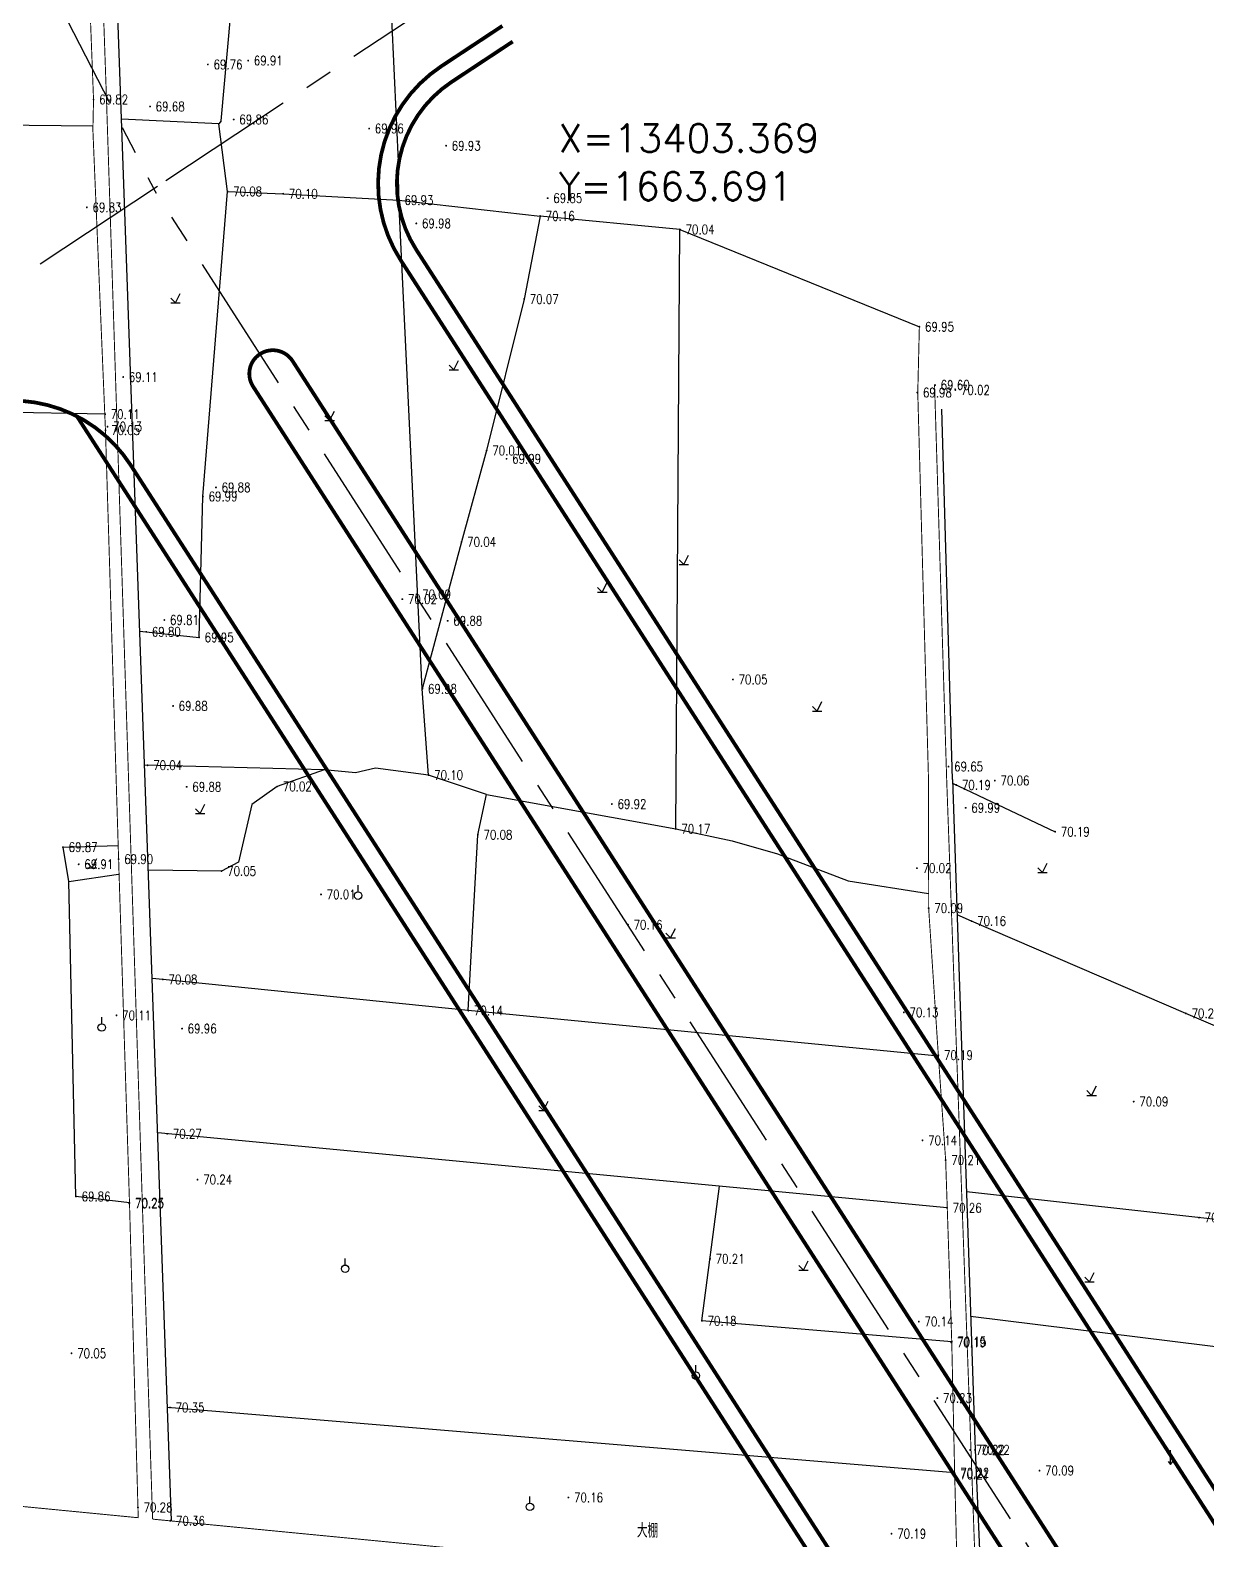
# Model space of a CAD drawing. Extents: x 10519 to 17598, y -625 to 2857.
# Drawn here: x 13390.2 to 13515.5, y 1519.7 to 1680.6 of the extents above; entities that cross this region are included whole.
import ezdxf
from ezdxf.enums import TextEntityAlignment as Align

# ---------------------------------------------------------------- set-up
doc = ezdxf.new("R2010")
doc.units = 0
doc.header["$MEASUREMENT"] = 0
doc.linetypes.add('CENTER', pattern=[2, 1.25, -0.25, 0.25, -0.25])
doc.linetypes.add('CENTERX2', pattern=[4, 2.5, -0.5, 0.5, -0.5])
doc.layers.get('0').update_dxf_attribs({"linetype": 'CONTINUOUS'})
for name, color, linetype in [('00000衢化东路中线', 1, 'CENTER'), ('00000道路边线', 2, 'CONTINUOUS'), ('0000原地形', 252, 'CONTINUOUS'), ('0000道路坐标', 3, 'CENTER'), ('GCD', 224, 'CONTINUOUS')]:
    doc.layers.add(name, color=color, linetype=linetype)
doc.styles.add('HZ', font='txt8.shx', dxfattribs={"width": 0.8, "bigfont": 'hz.shx'})
doc.styles.get("Standard").update_dxf_attribs({"font": 'txt8.shx', "width": 0.8, "bigfont": 'hz.shx'})

# ---------------------------------------------------------------- blocks, each defined once
blk = doc.blocks.new('GC200')
at = {"linetype": 'Continuous', "const_width": 0.2, "flags": 128}
blk.add_lwpolyline([(-0.1, 0, 1), (0.1, 0, 1)], format="xyb", close=True, dxfattribs=at)

msp = doc.modelspace()

# ---------------------------------------------------------------- linework, layer by layer
at = {"layer": '00000衢化东路中线', "color": 6, "linetype": 'CENTERX2', "ltscale": 6}
for p, q in [((13293.33, 1878.52), (13403.37, 1663.69)), ((13437.18, 1686.07), (13403.78, 1663.97)), ((13403.78, 1663.97), (12386.25, 990.55)), ((13741.47, 1138.56), (13403.37, 1663.69))]:
    msp.add_line(p, q, dxfattribs=at)
at = {"layer": '00000道路边线', "const_width": 0.4}
for points in [[(14733.95, 1502.22), (14669.36, 1525.24), (14326.64, 1630.98, 0.224647), (13637.4, 1531.98), (13568.88, 1486.63, -0.417908), (13534.07, 1493.95), (13429.65, 1656.13, -0.410529), (13433.98, 1676.76), (13440.5, 1681.07)], [(14734.63, 1504.1), (14669.99, 1527.14), (14327.23, 1632.9, 0.224647), (13636.3, 1533.64), (13567.78, 1488.3, -0.417908), (13535.75, 1495.03), (13431.33, 1657.21, -0.410529), (13435.08, 1675.09), (13441.6, 1679.4)], [(13519.43, 1478.81), (13413.94, 1642.65, -1), (13418.15, 1645.36), (13523.59, 1481.59)], [(13353.48, 1339.28, -0.414214), (13318.84, 1346.33, 0.414214), (13353.48, 1339.28), (13499.33, 1435.8, 0.410529), (13506.55, 1470.18), (13400.91, 1634.26, 0.417908), (13380.02, 1638.65), (13215.45, 1529.73, 0.414214), (13211.22, 1508.94), (13318.84, 1346.33)], [(13208.92, 1519.65), (13322.17, 1348.54, 0.414214), (13349.89, 1342.9), (13499.07, 1441.63, 0.410529), (13504.85, 1469.13), (13395.18, 1639.47)]]:
    msp.add_lwpolyline(points, format="xyb", dxfattribs=at)
at = {"layer": '0000原地形', "linetype": 'Continuous'}
for p, q in [((13399.86, 1673.18), (13397.64, 1734.83)), ((13410.55, 1670.94, 70), (13411.58, 1682.38, 70)), ((13428.68, 1681.85, 70), (13429.42, 1665.87, 70)), ((13405.27, 1521.76), (13399.86, 1673.18)), ((13378.81, 1670.59, 69.87), (13396.89, 1670.41, 69.87)), ((13410.3, 1670.64, 69.8), (13399.94, 1671.13, 69.8)), ((13410.55, 1670.94, 70), (13410.3, 1670.64, 70)), ((13411.22, 1663.43, 69.8), (13410.3, 1670.64, 69.8)), ((13429.47, 1662.49), (13429.42, 1665.87)), ((13408.6, 1630.92, 69.8), (13411.22, 1663.43, 69.8)), ((13411.22, 1663.43, 69.8), (13417.15, 1663.18, 69.8)), ((13417.15, 1663.18, 69.8), (13429.47, 1662.49, 69.8)), ((13429.47, 1662.49), (13444.51, 1660.81)), ((13431.97, 1610.43), (13429.47, 1662.49)), ((13444.51, 1660.81), (13442.81, 1651.96)), ((13459.41, 1659.38), (13444.51, 1660.81)), ((13458.96, 1595.5), (13459.41, 1659.38)), ((13459.41, 1659.38), (13484.91, 1649.01)), ((13442.81, 1651.96), (13438.82, 1635.83)), ((13398.18, 1639.68, 70.11), (13351.32, 1640.55, 70.11)), ((13488.43, 1600.78), (13487.29, 1640.21)), ((13438.82, 1635.83), (13436.14, 1626.08)), ((13408.19, 1615.91, 69.8), (13408.6, 1630.92, 69.8)), ((13436.14, 1626.08), (13431.97, 1610.43)), ((13401.88, 1616.58, 69.8), (13408.19, 1615.91, 69.8)), ((13432.63, 1601.24), (13431.97, 1610.43)), ((13421.53, 1601.8), (13402.39, 1602.29)), ((13421.53, 1601.8), (13416.51, 1600.02)), ((13424.86, 1601.49), (13421.53, 1601.8)), ((13426.97, 1601.97), (13424.86, 1601.49)), ((13432.63, 1601.24), (13426.97, 1601.97)), ((13438.79, 1599.17), (13432.63, 1601.24)), ((13488.43, 1600.78), (13490.84, 1529.33)), ((13416.51, 1600.02), (13413.81, 1598.11)), ((13437.88, 1594.88), (13438.79, 1599.17)), ((13438.79, 1599.17), (13458.96, 1595.5)), ((13488.45, 1600.36, 70.19), (13499.37, 1595.2, 70.19)), ((13413.81, 1598.11), (13412.4, 1591.96)), ((13436.87, 1576.14), (13437.88, 1594.88)), ((13458.96, 1595.5), (13464.96, 1594.24)), ((13464.96, 1594.24), (13469.8, 1592.83)), ((13393.7, 1593.55), (13399.57, 1593.73)), ((13394.33, 1589.88), (13393.7, 1593.55)), ((13469.8, 1592.83), (13477.33, 1589.98)), ((13410.58, 1591.01), (13402.79, 1591.09)), ((13412.4, 1591.96), (13410.58, 1591.01)), ((13394.33, 1589.88), (13399.61, 1590.66)), ((13395.08, 1556.33), (13394.33, 1589.88)), ((13477.33, 1589.98), (13485.89, 1588.61)), ((13490.46, 1585.68), (13488.92, 1586.33)), ((13513.3, 1575.84), (13490.46, 1585.68)), ((13404.33, 1579.46), (13403.21, 1579.55)), ((13436.87, 1576.14), (13404.33, 1579.46)), ((13486.96, 1571.28), (13436.87, 1576.14)), ((13527.56, 1569.68), (13513.3, 1575.84)), ((13487.86, 1555.12), (13403.79, 1563.11)), ((13461.75, 1543.08), (13463.61, 1557.43)), ((13400.78, 1555.64), (13395.08, 1556.33)), ((13522.68, 1553.19, 70.27), (13489.92, 1556.82, 70.27)), ((13488.36, 1540.86), (13461.75, 1543.08)), ((13539.63, 1537.42, 70.3), (13490.36, 1543.53, 70.3)), ((13488.67, 1526.87), (13404.84, 1533.86)), ((13490.84, 1529.33), (13491.56, 1513.44))]:
    msp.add_line(p, q, dxfattribs=at)
at = {"layer": '0000原地形'}
for p, q in [((13405.19, 1652.06), (13405.69, 1651.56)), ((13405.69, 1651.56), (13406.19, 1652.56)), ((13405.19, 1651.56), (13406.19, 1651.56)), ((13434.83, 1644.91), (13435.33, 1644.41)), ((13434.83, 1644.41), (13435.83, 1644.41)), ((13435.33, 1644.41), (13435.83, 1645.41)), ((13421.6, 1639.51), (13422.1, 1639.01)), ((13422.1, 1639.01), (13422.6, 1640.01)), ((13421.6, 1639.01), (13422.6, 1639.01)), ((13459.31, 1624.17), (13459.81, 1623.67)), ((13459.31, 1623.67), (13460.31, 1623.67)), ((13459.81, 1623.67), (13460.31, 1624.67)), ((13451.14, 1620.74), (13451.64, 1621.74)), ((13450.64, 1621.24), (13451.14, 1620.74)), ((13450.64, 1620.74), (13451.64, 1620.74)), ((13474.02, 1608.06), (13474.52, 1609.06)), ((13473.52, 1608.56), (13474.02, 1608.06)), ((13473.52, 1608.06), (13474.52, 1608.06)), ((13407.81, 1597.64), (13408.31, 1597.14)), ((13408.31, 1597.14), (13408.81, 1598.14)), ((13407.81, 1597.14), (13408.81, 1597.14)), ((13396.3, 1591.85), (13396.8, 1591.35)), ((13396.3, 1591.35), (13397.3, 1591.35)), ((13396.8, 1591.35), (13397.3, 1592.35)), ((13497.54, 1591.34), (13498.04, 1590.84)), ((13498.04, 1590.84), (13498.54, 1591.84)), ((13425.13, 1588.79), (13425.13, 1589.49)), ((13497.54, 1590.84), (13498.54, 1590.84)), ((13458.42, 1583.9), (13458.92, 1584.9)), ((13457.92, 1584.4), (13458.42, 1583.9)), ((13457.92, 1583.9), (13458.92, 1583.9)), ((13397.82, 1574.74), (13397.82, 1575.44)), ((13502.76, 1567.61), (13503.26, 1567.11)), ((13502.76, 1567.11), (13503.76, 1567.11)), ((13503.26, 1567.11), (13503.76, 1568.11)), ((13444.39, 1566), (13444.89, 1565.5)), ((13444.39, 1565.5), (13445.39, 1565.5)), ((13444.89, 1565.5), (13445.39, 1566.5)), ((13423.75, 1549.03), (13423.75, 1549.73)), ((13472.58, 1548.47), (13473.08, 1549.47)), ((13472.08, 1548.97), (13472.58, 1548.47)), ((13472.08, 1548.47), (13473.08, 1548.47)), ((13502.54, 1547.74), (13503.04, 1547.24)), ((13503.04, 1547.24), (13503.54, 1548.24)), ((13502.54, 1547.24), (13503.54, 1547.24)), ((13461.1, 1537.64), (13461.1, 1538.34)), ((13511.66, 1527.79), (13511.66, 1529.29)), ((13511.41, 1528.09), (13511.66, 1527.79)), ((13511.66, 1527.79), (13511.91, 1528.09)), ((13443.43, 1523.66), (13443.43, 1524.36))]:
    msp.add_line(p, q, dxfattribs=at)
at = {"layer": '0000原地形', "linetype": 'Continuous', "const_width": 0.1, "flags": 128}
for points in [[(13396.95, 1673.22), (13394.58, 1734.82), (13392.2, 1800.77)], [(13393.7, 1801.06), (13396.19, 1735.01), (13398.33, 1673.22)], [(13401.71, 1522.1), (13400.78, 1555.64), (13399.62, 1592.28), (13398.22, 1637.98), (13396.88, 1669.99), (13396.95, 1673.22)], [(13403.24, 1521.95), (13398.33, 1673.22)], [(13485.89, 1600.56), (13484.74, 1641.99), (13484.91, 1649.01)], [(13487.82, 1600.74), (13486.53, 1642.8)], [(13485.9, 1587.06), (13485.89, 1600.56)], [(13550.93, 1507.58), (13520.13, 1510.58), (13494.55, 1513.08), (13490.96, 1513.47), (13490.96, 1514.14), (13487.82, 1600.74)], [(13485.9, 1587.06), (13486.93, 1571.39), (13487.71, 1560.21), (13488.36, 1540.86), (13488.67, 1526.87), (13489, 1513.66)], [(13384.33, 1523.79), (13401.71, 1522.1)], [(13489, 1513.69), (13446.67, 1517.74), (13403.24, 1521.95)]]:
    msp.add_lwpolyline(points, dxfattribs=at)
at = {"layer": '0000原地形'}
for centre in [(13425.13, 1588.39), (13397.82, 1574.34), (13423.75, 1548.63), (13461.1, 1537.24), (13443.43, 1523.26)]:
    msp.add_ellipse(centre, major_axis=(-0.283, 0.283), ratio=1, start_param=3.926991, end_param=10.210176, dxfattribs=at)

# ---------------------------------------------------------------- block references
at = {"layer": 'GCD', "linetype": 'Continuous'}
ref = msp.add_blockref('GC200', (13413.42, 1677.37, 69.91), dxfattribs=dict(at, xscale=0.5, yscale=0.5, zscale=0.5))
ref.add_attrib('height', '69.91', dxfattribs={"linetype": 'Continuous', "height": 1, "style": 'HZ', "width": 0.8}).set_placement((13414.02, 1677.37, 69.91), align=Align.MIDDLE_LEFT)
ref = msp.add_blockref('GC200', (13409.13, 1676.96, 69.76), dxfattribs=dict(at, xscale=0.5, yscale=0.5, zscale=0.5))
ref.add_attrib('height', '69.76', dxfattribs={"linetype": 'Continuous', "height": 1, "style": 'HZ', "width": 0.8}).set_placement((13409.73, 1676.96, 69.76), align=Align.MIDDLE_LEFT)
ref = msp.add_blockref('GC200', (13396.95, 1673.22, 69.82), dxfattribs=dict(at, xscale=0.5, yscale=0.5, zscale=0.5))
ref.add_attrib('height', '69.82', dxfattribs={"linetype": 'Continuous', "height": 1, "style": 'HZ', "width": 0.8}).set_placement((13397.55, 1673.22, 69.82), align=Align.MIDDLE_LEFT)
ref = msp.add_blockref('GC200', (13402.97, 1672.48, 69.68), dxfattribs=dict(at, xscale=0.5, yscale=0.5, zscale=0.5))
ref.add_attrib('height', '69.68', dxfattribs={"linetype": 'Continuous', "height": 1, "style": 'HZ', "width": 0.8}).set_placement((13403.57, 1672.48, 69.68), align=Align.MIDDLE_LEFT)
ref = msp.add_blockref('GC200', (13411.88, 1671.1, 69.86), dxfattribs=dict(at, xscale=0.5, yscale=0.5, zscale=0.5))
ref.add_attrib('height', '69.86', dxfattribs={"linetype": 'Continuous', "height": 1, "style": 'HZ', "width": 0.8}).set_placement((13412.48, 1671.1, 69.86), align=Align.MIDDLE_LEFT)
ref = msp.add_blockref('GC200', (13426.31, 1670.13, 69.95), dxfattribs=dict(at, xscale=0.5, yscale=0.5, zscale=0.5))
ref.add_attrib('height', '69.96', dxfattribs={"linetype": 'Continuous', "height": 1, "style": 'HZ', "width": 0.8}).set_placement((13426.91, 1670.13, 69.95), align=Align.MIDDLE_LEFT)
ref = msp.add_blockref('GC200', (13434.5, 1668.3, 69.93), dxfattribs=dict(at, xscale=0.5, yscale=0.5, zscale=0.5))
ref.add_attrib('height', '69.93', dxfattribs={"linetype": 'Continuous', "height": 1, "style": 'HZ', "width": 0.8}).set_placement((13435.1, 1668.3, 69.93), align=Align.MIDDLE_LEFT)
ref = msp.add_blockref('GC200', (13411.22, 1663.43, 70.08), dxfattribs=dict(at, xscale=0.5, yscale=0.5, zscale=0.5))
ref.add_attrib('height', '70.08', dxfattribs={"linetype": 'Continuous', "height": 1, "style": 'HZ', "width": 0.8}).set_placement((13411.82, 1663.43, 70.08), align=Align.MIDDLE_LEFT)
ref = msp.add_blockref('GC200', (13417.15, 1663.18, 70.1), dxfattribs=dict(at, xscale=0.5, yscale=0.5, zscale=0.5))
ref.add_attrib('height', '70.10', dxfattribs={"linetype": 'Continuous', "height": 1, "style": 'HZ', "width": 0.8}).set_placement((13417.75, 1663.18, 70.1), align=Align.MIDDLE_LEFT)
ref = msp.add_blockref('GC200', (13396.24, 1661.73, 69.83), dxfattribs=dict(at, xscale=0.5, yscale=0.5, zscale=0.5))
ref.add_attrib('height', '69.83', dxfattribs={"linetype": 'Continuous', "height": 1, "style": 'HZ', "width": 0.8}).set_placement((13396.84, 1661.73, 69.83), align=Align.MIDDLE_LEFT)
ref = msp.add_blockref('GC200', (13429.47, 1662.49, 69.93), dxfattribs=dict(at, xscale=0.5, yscale=0.5, zscale=0.5))
ref.add_attrib('height', '69.93', dxfattribs={"linetype": 'Continuous', "height": 1, "style": 'HZ', "width": 0.8}).set_placement((13430.07, 1662.49, 69.93), align=Align.MIDDLE_LEFT)
ref = msp.add_blockref('GC200', (13445.32, 1662.71, 69.85), dxfattribs=dict(at, xscale=0.5, yscale=0.5, zscale=0.5))
ref.add_attrib('height', '69.85', dxfattribs={"linetype": 'Continuous', "height": 1, "style": 'HZ', "width": 0.8}).set_placement((13445.92, 1662.71, 69.85), align=Align.MIDDLE_LEFT)
ref = msp.add_blockref('GC200', (13431.33, 1660.02, 69.98), dxfattribs=dict(at, xscale=0.5, yscale=0.5, zscale=0.5))
ref.add_attrib('height', '69.98', dxfattribs={"linetype": 'Continuous', "height": 1, "style": 'HZ', "width": 0.8}).set_placement((13431.93, 1660.02, 69.98), align=Align.MIDDLE_LEFT)
ref = msp.add_blockref('GC200', (13444.51, 1660.81, 70.16), dxfattribs=dict(at, xscale=0.5, yscale=0.5, zscale=0.5))
ref.add_attrib('height', '70.16', dxfattribs={"linetype": 'Continuous', "height": 1, "style": 'HZ', "width": 0.8}).set_placement((13445.11, 1660.81, 70.16), align=Align.MIDDLE_LEFT)
ref = msp.add_blockref('GC200', (13459.41, 1659.38, 70.03), dxfattribs=dict(at, xscale=0.5, yscale=0.5, zscale=0.5))
ref.add_attrib('height', '70.04', dxfattribs={"linetype": 'Continuous', "height": 1, "style": 'HZ', "width": 0.8}).set_placement((13460.01, 1659.38, 70.03), align=Align.MIDDLE_LEFT)
ref = msp.add_blockref('GC200', (13442.81, 1651.96, 70.07), dxfattribs=dict(at, xscale=0.5, yscale=0.5, zscale=0.5))
ref.add_attrib('height', '70.07', dxfattribs={"linetype": 'Continuous', "height": 1, "style": 'HZ', "width": 0.8}).set_placement((13443.41, 1651.96, 70.07), align=Align.MIDDLE_LEFT)
ref = msp.add_blockref('GC200', (13484.91, 1649.01, 69.95), dxfattribs=dict(at, xscale=0.5, yscale=0.5, zscale=0.5))
ref.add_attrib('height', '69.95', dxfattribs={"linetype": 'Continuous', "height": 1, "style": 'HZ', "width": 0.8}).set_placement((13485.51, 1649.01, 69.95), align=Align.MIDDLE_LEFT)
ref = msp.add_blockref('GC200', (13400.11, 1643.65, 69.11), dxfattribs=dict(at, xscale=0.5, yscale=0.5, zscale=0.5))
ref.add_attrib('height', '69.11', dxfattribs={"linetype": 'Continuous', "height": 1, "style": 'HZ', "width": 0.8}).set_placement((13400.71, 1643.65, 69.11), align=Align.MIDDLE_LEFT)
ref = msp.add_blockref('GC200', (13484.69, 1641.99, 69.98), dxfattribs=dict(at, xscale=0.5, yscale=0.5, zscale=0.5))
ref.add_attrib('height', '69.98', dxfattribs={"linetype": 'Continuous', "height": 1, "style": 'HZ', "width": 0.8}).set_placement((13485.29, 1641.99, 69.98), align=Align.MIDDLE_LEFT)
ref = msp.add_blockref('GC200', (13486.58, 1642.8, 69.6), dxfattribs=dict(at, xscale=0.5, yscale=0.5, zscale=0.5))
ref.add_attrib('height', '69.60', dxfattribs={"linetype": 'Continuous', "height": 1, "style": 'HZ', "width": 0.8}).set_placement((13487.18, 1642.8, 69.6), align=Align.MIDDLE_LEFT)
ref = msp.add_blockref('GC200', (13488.74, 1642.27, 70.02), dxfattribs=dict(at, xscale=0.5, yscale=0.5, zscale=0.5))
ref.add_attrib('height', '70.02', dxfattribs={"linetype": 'Continuous', "height": 1, "style": 'HZ', "width": 0.8}).set_placement((13489.34, 1642.27, 70.02), align=Align.MIDDLE_LEFT)
ref = msp.add_blockref('GC200', (13398.18, 1639.68, 70.11), dxfattribs=dict(at, xscale=0.5, yscale=0.5, zscale=0.5))
ref.add_attrib('height', '70.11', dxfattribs={"linetype": 'Continuous', "height": 1, "style": 'HZ', "width": 0.8}).set_placement((13398.78, 1639.68, 70.11), align=Align.MIDDLE_LEFT)
ref = msp.add_blockref('GC200', (13398.22, 1637.98, 70.05), dxfattribs=dict(at, xscale=0.5, yscale=0.5, zscale=0.5))
ref.add_attrib('height', '70.05', dxfattribs={"linetype": 'Continuous', "height": 1, "style": 'HZ', "width": 0.8}).set_placement((13398.82, 1637.98, 70.05), align=Align.MIDDLE_LEFT)
ref = msp.add_blockref('GC200', (13398.44, 1638.36, 70.13), dxfattribs=dict(at, xscale=0.5, yscale=0.5, zscale=0.5))
ref.add_attrib('height', '70.13', dxfattribs={"linetype": 'Continuous', "height": 1, "style": 'HZ', "width": 0.8}).set_placement((13399.04, 1638.36, 70.13), align=Align.MIDDLE_LEFT)
ref = msp.add_blockref('GC200', (13438.82, 1635.83, 70.01), dxfattribs=dict(at, xscale=0.5, yscale=0.5, zscale=0.5))
ref.add_attrib('height', '70.01', dxfattribs={"linetype": 'Continuous', "height": 1, "style": 'HZ', "width": 0.8}).set_placement((13439.42, 1635.83, 70.01), align=Align.MIDDLE_LEFT)
ref = msp.add_blockref('GC200', (13440.94, 1634.94, 69.99), dxfattribs=dict(at, xscale=0.5, yscale=0.5, zscale=0.5))
ref.add_attrib('height', '69.99', dxfattribs={"linetype": 'Continuous', "height": 1, "style": 'HZ', "width": 0.8}).set_placement((13441.54, 1634.94, 69.99), align=Align.MIDDLE_LEFT)
ref = msp.add_blockref('GC200', (13408.6, 1630.92, 69.99), dxfattribs=dict(at, xscale=0.5, yscale=0.5, zscale=0.5))
ref.add_attrib('height', '69.99', dxfattribs={"linetype": 'Continuous', "height": 1, "style": 'HZ', "width": 0.8}).set_placement((13409.2, 1630.92, 69.99), align=Align.MIDDLE_LEFT)
ref = msp.add_blockref('GC200', (13409.99, 1631.89, 69.88), dxfattribs=dict(at, xscale=0.5, yscale=0.5, zscale=0.5))
ref.add_attrib('height', '69.88', dxfattribs={"linetype": 'Continuous', "height": 1, "style": 'HZ', "width": 0.8}).set_placement((13410.59, 1631.89, 69.88), align=Align.MIDDLE_LEFT)
ref = msp.add_blockref('GC200', (13436.14, 1626.08, 70.04), dxfattribs=dict(at, xscale=0.5, yscale=0.5, zscale=0.5))
ref.add_attrib('height', '70.04', dxfattribs={"linetype": 'Continuous', "height": 1, "style": 'HZ', "width": 0.8}).set_placement((13436.74, 1626.08, 70.04), align=Align.MIDDLE_LEFT)
ref = msp.add_blockref('GC200', (13429.84, 1619.98, 70.02), dxfattribs=dict(at, xscale=0.5, yscale=0.5, zscale=0.5))
ref.add_attrib('height', '70.02', dxfattribs={"linetype": 'Continuous', "height": 1, "style": 'HZ', "width": 0.8}).set_placement((13430.44, 1619.98, 70.02), align=Align.MIDDLE_LEFT)
ref = msp.add_blockref('GC200', (13431.35, 1620.49, 70.09), dxfattribs=dict(at, xscale=0.5, yscale=0.5, zscale=0.5))
ref.add_attrib('height', '70.09', dxfattribs={"linetype": 'Continuous', "height": 1, "style": 'HZ', "width": 0.8}).set_placement((13431.95, 1620.49, 70.09), align=Align.MIDDLE_LEFT)
ref = msp.add_blockref('GC200', (13402.56, 1616.5, 69.8), dxfattribs=dict(at, xscale=0.5, yscale=0.5, zscale=0.5))
ref.add_attrib('height', '69.80', dxfattribs={"linetype": 'Continuous', "height": 1, "style": 'HZ', "width": 0.8}).set_placement((13403.16, 1616.5, 69.8), align=Align.MIDDLE_LEFT)
ref = msp.add_blockref('GC200', (13404.49, 1617.76, 69.81), dxfattribs=dict(at, xscale=0.5, yscale=0.5, zscale=0.5))
ref.add_attrib('height', '69.81', dxfattribs={"linetype": 'Continuous', "height": 1, "style": 'HZ', "width": 0.8}).set_placement((13405.09, 1617.76, 69.81), align=Align.MIDDLE_LEFT)
ref = msp.add_blockref('GC200', (13434.67, 1617.67, 69.88), dxfattribs=dict(at, xscale=0.5, yscale=0.5, zscale=0.5))
ref.add_attrib('height', '69.88', dxfattribs={"linetype": 'Continuous', "height": 1, "style": 'HZ', "width": 0.8}).set_placement((13435.27, 1617.67, 69.88), align=Align.MIDDLE_LEFT)
ref = msp.add_blockref('GC200', (13408.19, 1615.91, 69.95), dxfattribs=dict(at, xscale=0.5, yscale=0.5, zscale=0.5))
ref.add_attrib('height', '69.95', dxfattribs={"linetype": 'Continuous', "height": 1, "style": 'HZ', "width": 0.8}).set_placement((13408.79, 1615.91, 69.95), align=Align.MIDDLE_LEFT)
ref = msp.add_blockref('GC200', (13465.05, 1611.42), dxfattribs=dict(at, xscale=0.5, yscale=0.5, zscale=0.5))
ref.add_attrib('height', '70.05', dxfattribs={"linetype": 'Continuous', "height": 1, "style": 'HZ', "width": 0.8}).set_placement((13465.65, 1611.42), align=Align.MIDDLE_LEFT)
ref = msp.add_blockref('GC200', (13431.97, 1610.43, 69.97), dxfattribs=dict(at, xscale=0.5, yscale=0.5, zscale=0.5))
ref.add_attrib('height', '69.98', dxfattribs={"linetype": 'Continuous', "height": 1, "style": 'HZ', "width": 0.8}).set_placement((13432.57, 1610.43, 69.97), align=Align.MIDDLE_LEFT)
ref = msp.add_blockref('GC200', (13405.42, 1608.6, 69.88), dxfattribs=dict(at, xscale=0.5, yscale=0.5, zscale=0.5))
ref.add_attrib('height', '69.88', dxfattribs={"linetype": 'Continuous', "height": 1, "style": 'HZ', "width": 0.8}).set_placement((13406.02, 1608.6, 69.88), align=Align.MIDDLE_LEFT)
ref = msp.add_blockref('GC200', (13402.71, 1602.28, 70.04), dxfattribs=dict(at, xscale=0.5, yscale=0.5, zscale=0.5))
ref.add_attrib('height', '70.04', dxfattribs={"linetype": 'Continuous', "height": 1, "style": 'HZ', "width": 0.8}).set_placement((13403.31, 1602.28, 70.04), align=Align.MIDDLE_LEFT)
ref = msp.add_blockref('GC200', (13488.01, 1602.14, 69.65), dxfattribs=dict(at, xscale=0.5, yscale=0.5, zscale=0.5))
ref.add_attrib('height', '69.65', dxfattribs={"linetype": 'Continuous', "height": 1, "style": 'HZ', "width": 0.8}).set_placement((13488.61, 1602.14, 69.65), align=Align.MIDDLE_LEFT)
ref = msp.add_blockref('GC200', (13432.63, 1601.24, 70.09), dxfattribs=dict(at, xscale=0.5, yscale=0.5, zscale=0.5))
ref.add_attrib('height', '70.10', dxfattribs={"linetype": 'Continuous', "height": 1, "style": 'HZ', "width": 0.8}).set_placement((13433.23, 1601.24, 70.09), align=Align.MIDDLE_LEFT)
ref = msp.add_blockref('GC200', (13488.84, 1600.18, 70.19), dxfattribs=dict(at, xscale=0.5, yscale=0.5, zscale=0.5))
ref.add_attrib('height', '70.19', dxfattribs={"linetype": 'Continuous', "height": 1, "style": 'HZ', "width": 0.8}).set_placement((13489.44, 1600.18, 70.19), align=Align.MIDDLE_LEFT)
ref = msp.add_blockref('GC200', (13492.95, 1600.65, 70.06), dxfattribs=dict(at, xscale=0.5, yscale=0.5, zscale=0.5))
ref.add_attrib('height', '70.06', dxfattribs={"linetype": 'Continuous', "height": 1, "style": 'HZ', "width": 0.8}).set_placement((13493.55, 1600.65, 70.06), align=Align.MIDDLE_LEFT)
ref = msp.add_blockref('GC200', (13406.87, 1599.98, 69.88), dxfattribs=dict(at, xscale=0.5, yscale=0.5, zscale=0.5))
ref.add_attrib('height', '69.88', dxfattribs={"linetype": 'Continuous', "height": 1, "style": 'HZ', "width": 0.8}).set_placement((13407.47, 1599.98, 69.88), align=Align.MIDDLE_LEFT)
ref = msp.add_blockref('GC200', (13416.51, 1600.02, 70.02), dxfattribs=dict(at, xscale=0.5, yscale=0.5, zscale=0.5))
ref.add_attrib('height', '70.02', dxfattribs={"linetype": 'Continuous', "height": 1, "style": 'HZ', "width": 0.8}).set_placement((13417.11, 1600.02, 70.02), align=Align.MIDDLE_LEFT)
ref = msp.add_blockref('GC200', (13452.16, 1598.15, 69.92), dxfattribs=dict(at, xscale=0.5, yscale=0.5, zscale=0.5))
ref.add_attrib('height', '69.92', dxfattribs={"linetype": 'Continuous', "height": 1, "style": 'HZ', "width": 0.8}).set_placement((13452.76, 1598.15, 69.92), align=Align.MIDDLE_LEFT)
ref = msp.add_blockref('GC200', (13489.84, 1597.74, 69.99), dxfattribs=dict(at, xscale=0.5, yscale=0.5, zscale=0.5))
ref.add_attrib('height', '69.99', dxfattribs={"linetype": 'Continuous', "height": 1, "style": 'HZ', "width": 0.8}).set_placement((13490.44, 1597.74, 69.99), align=Align.MIDDLE_LEFT)
ref = msp.add_blockref('GC200', (13458.96, 1595.5, 70.17), dxfattribs=dict(at, xscale=0.5, yscale=0.5, zscale=0.5))
ref.add_attrib('height', '70.17', dxfattribs={"linetype": 'Continuous', "height": 1, "style": 'HZ', "width": 0.8}).set_placement((13459.56, 1595.5, 70.17), align=Align.MIDDLE_LEFT)
ref = msp.add_blockref('GC200', (13437.88, 1594.88, 70.08), dxfattribs=dict(at, xscale=0.5, yscale=0.5, zscale=0.5))
ref.add_attrib('height', '70.08', dxfattribs={"linetype": 'Continuous', "height": 1, "style": 'HZ', "width": 0.8}).set_placement((13438.48, 1594.88, 70.08), align=Align.MIDDLE_LEFT)
ref = msp.add_blockref('GC200', (13499.37, 1595.2, 70.19), dxfattribs=dict(at, xscale=0.5, yscale=0.5, zscale=0.5))
ref.add_attrib('height', '70.19', dxfattribs={"linetype": 'Continuous', "height": 1, "style": 'HZ', "width": 0.8}).set_placement((13499.97, 1595.2, 70.19), align=Align.MIDDLE_LEFT)
ref = msp.add_blockref('GC200', (13393.7, 1593.55, 69.87), dxfattribs=dict(at, xscale=0.5, yscale=0.5, zscale=0.5))
ref.add_attrib('height', '69.87', dxfattribs={"linetype": 'Continuous', "height": 1, "style": 'HZ', "width": 0.8}).set_placement((13394.3, 1593.55, 69.87), align=Align.MIDDLE_LEFT)
ref = msp.add_blockref('GC200', (13399.62, 1592.28, 69.9), dxfattribs=dict(at, xscale=0.5, yscale=0.5, zscale=0.5))
ref.add_attrib('height', '69.90', dxfattribs={"linetype": 'Continuous', "height": 1, "style": 'HZ', "width": 0.8}).set_placement((13400.22, 1592.28, 69.9), align=Align.MIDDLE_LEFT)
ref = msp.add_blockref('GC200', (13395.37, 1591.73), dxfattribs=dict(at, xscale=0.5, yscale=0.5, zscale=0.5))
ref.add_attrib('height', '69.91', dxfattribs={"linetype": 'Continuous', "height": 1, "style": 'HZ', "width": 0.8}).set_placement((13395.97, 1591.73), align=Align.MIDDLE_LEFT)
ref = msp.add_blockref('GC200', (13410.58, 1591.01, 70.05), dxfattribs=dict(at, xscale=0.5, yscale=0.5, zscale=0.5))
ref.add_attrib('height', '70.05', dxfattribs={"linetype": 'Continuous', "height": 1, "style": 'HZ', "width": 0.8}).set_placement((13411.18, 1591.01, 70.05), align=Align.MIDDLE_LEFT)
ref = msp.add_blockref('GC200', (13484.65, 1591.31, 70.02), dxfattribs=dict(at, xscale=0.5, yscale=0.5, zscale=0.5))
ref.add_attrib('height', '70.02', dxfattribs={"linetype": 'Continuous', "height": 1, "style": 'HZ', "width": 0.8}).set_placement((13485.25, 1591.31, 70.02), align=Align.MIDDLE_LEFT)
ref = msp.add_blockref('GC200', (13421.18, 1588.52), dxfattribs=dict(at, xscale=0.5, yscale=0.5, zscale=0.5))
ref.add_attrib('height', '70.01', dxfattribs={"linetype": 'Continuous', "height": 1, "style": 'HZ', "width": 0.8}).set_placement((13421.78, 1588.52), align=Align.MIDDLE_LEFT)
ref = msp.add_blockref('GC200', (13485.9, 1587.06, 70.09), dxfattribs=dict(at, xscale=0.5, yscale=0.5, zscale=0.5))
ref.add_attrib('height', '70.09', dxfattribs={"linetype": 'Continuous', "height": 1, "style": 'HZ', "width": 0.8}).set_placement((13486.5, 1587.06, 70.09), align=Align.MIDDLE_LEFT)
ref = msp.add_blockref('GC200', (13490.46, 1585.68, 70.16), dxfattribs=dict(at, xscale=0.5, yscale=0.5, zscale=0.5))
ref.add_attrib('height', '70.16', dxfattribs={"linetype": 'Continuous', "height": 1, "style": 'HZ', "width": 0.8}).set_placement((13491.06, 1585.68, 70.16), align=Align.MIDDLE_LEFT)
ref = msp.add_blockref('GC200', (13453.87, 1585.29), dxfattribs=dict(at, xscale=0.5, yscale=0.5, zscale=0.5))
ref.add_attrib('height', '70.16', dxfattribs={"linetype": 'Continuous', "height": 1, "style": 'HZ', "width": 0.8}).set_placement((13454.47, 1585.29), align=Align.MIDDLE_LEFT)
ref = msp.add_blockref('GC200', (13404.33, 1579.46, 70.08), dxfattribs=dict(at, xscale=0.5, yscale=0.5, zscale=0.5))
ref.add_attrib('height', '70.08', dxfattribs={"linetype": 'Continuous', "height": 1, "style": 'HZ', "width": 0.8}).set_placement((13404.93, 1579.46, 70.08), align=Align.MIDDLE_LEFT)
ref = msp.add_blockref('GC200', (13436.87, 1576.14, 70.14), dxfattribs=dict(at, xscale=0.5, yscale=0.5, zscale=0.5))
ref.add_attrib('height', '70.14', dxfattribs={"linetype": 'Continuous', "height": 1, "style": 'HZ', "width": 0.8}).set_placement((13437.47, 1576.14, 70.14), align=Align.MIDDLE_LEFT)
ref = msp.add_blockref('GC200', (13483.26, 1575.95, 70.12), dxfattribs=dict(at, xscale=0.5, yscale=0.5, zscale=0.5))
ref.add_attrib('height', '70.13', dxfattribs={"linetype": 'Continuous', "height": 1, "style": 'HZ', "width": 0.8}).set_placement((13483.86, 1575.95, 70.12), align=Align.MIDDLE_LEFT)
ref = msp.add_blockref('GC200', (13399.39, 1575.63, 70.11), dxfattribs=dict(at, xscale=0.5, yscale=0.5, zscale=0.5))
ref.add_attrib('height', '70.11', dxfattribs={"linetype": 'Continuous', "height": 1, "style": 'HZ', "width": 0.8}).set_placement((13399.99, 1575.63, 70.11), align=Align.MIDDLE_LEFT)
ref = msp.add_blockref('GC200', (13513.3, 1575.84, 70.21), dxfattribs=dict(at, xscale=0.5, yscale=0.5, zscale=0.5))
ref.add_attrib('height', '70.21', dxfattribs={"linetype": 'Continuous', "height": 1, "style": 'HZ', "width": 0.8}).set_placement((13513.9, 1575.84, 70.21), align=Align.MIDDLE_LEFT)
ref = msp.add_blockref('GC200', (13406.38, 1574.22, 69.96), dxfattribs=dict(at, xscale=0.5, yscale=0.5, zscale=0.5))
ref.add_attrib('height', '69.96', dxfattribs={"linetype": 'Continuous', "height": 1, "style": 'HZ', "width": 0.8}).set_placement((13406.98, 1574.22, 69.96), align=Align.MIDDLE_LEFT)
ref = msp.add_blockref('GC200', (13486.93, 1571.39, 70.19), dxfattribs=dict(at, xscale=0.5, yscale=0.5, zscale=0.5))
ref.add_attrib('height', '70.19', dxfattribs={"linetype": 'Continuous', "height": 1, "style": 'HZ', "width": 0.8}).set_placement((13487.53, 1571.39, 70.19), align=Align.MIDDLE_LEFT)
ref = msp.add_blockref('GC200', (13507.74, 1566.44), dxfattribs=dict(at, xscale=0.5, yscale=0.5, zscale=0.5))
ref.add_attrib('height', '70.09', dxfattribs={"linetype": 'Continuous', "height": 1, "style": 'HZ', "width": 0.8}).set_placement((13508.34, 1566.44), align=Align.MIDDLE_LEFT)
ref = msp.add_blockref('GC200', (13404.79, 1563.01, 70.27), dxfattribs=dict(at, xscale=0.5, yscale=0.5, zscale=0.5))
ref.add_attrib('height', '70.27', dxfattribs={"linetype": 'Continuous', "height": 1, "style": 'HZ', "width": 0.8}).set_placement((13405.39, 1563.01, 70.27), align=Align.MIDDLE_LEFT)
ref = msp.add_blockref('GC200', (13485.24, 1562.31, 70.14), dxfattribs=dict(at, xscale=0.5, yscale=0.5, zscale=0.5))
ref.add_attrib('height', '70.14', dxfattribs={"linetype": 'Continuous', "height": 1, "style": 'HZ', "width": 0.8}).set_placement((13485.84, 1562.31, 70.14), align=Align.MIDDLE_LEFT)
ref = msp.add_blockref('GC200', (13487.71, 1560.21, 70.21), dxfattribs=dict(at, xscale=0.5, yscale=0.5, zscale=0.5))
ref.add_attrib('height', '70.21', dxfattribs={"linetype": 'Continuous', "height": 1, "style": 'HZ', "width": 0.8}).set_placement((13488.31, 1560.21, 70.21), align=Align.MIDDLE_LEFT)
ref = msp.add_blockref('GC200', (13408.03, 1558.13, 70.24), dxfattribs=dict(at, xscale=0.5, yscale=0.5, zscale=0.5))
ref.add_attrib('height', '70.24', dxfattribs={"linetype": 'Continuous', "height": 1, "style": 'HZ', "width": 0.8}).set_placement((13408.63, 1558.13, 70.24), align=Align.MIDDLE_LEFT)
ref = msp.add_blockref('GC200', (13395.08, 1556.33, 69.86), dxfattribs=dict(at, xscale=0.5, yscale=0.5, zscale=0.5))
ref.add_attrib('height', '69.86', dxfattribs={"linetype": 'Continuous', "height": 1, "style": 'HZ', "width": 0.8}).set_placement((13395.68, 1556.33, 69.86), align=Align.MIDDLE_LEFT)
ref = msp.add_blockref('GC200', (13400.76, 1555.59, 70.25), dxfattribs=dict(at, xscale=0.5, yscale=0.5, zscale=0.5))
ref.add_attrib('height', '70.25', dxfattribs={"linetype": 'Continuous', "height": 1, "style": 'HZ', "width": 0.8}).set_placement((13401.36, 1555.59, 70.25), align=Align.MIDDLE_LEFT)
ref = msp.add_blockref('GC200', (13400.78, 1555.64, 70.23), dxfattribs=dict(at, xscale=0.5, yscale=0.5, zscale=0.5))
ref.add_attrib('height', '70.23', dxfattribs={"linetype": 'Continuous', "height": 1, "style": 'HZ', "width": 0.8}).set_placement((13401.38, 1555.64, 70.23), align=Align.MIDDLE_LEFT)
ref = msp.add_blockref('GC200', (13487.86, 1555.12, 70.26), dxfattribs=dict(at, xscale=0.5, yscale=0.5, zscale=0.5))
ref.add_attrib('height', '70.26', dxfattribs={"linetype": 'Continuous', "height": 1, "style": 'HZ', "width": 0.8}).set_placement((13488.46, 1555.12, 70.26), align=Align.MIDDLE_LEFT)
ref = msp.add_blockref('GC200', (13514.7, 1554.08, 70.11), dxfattribs=dict(at, xscale=0.5, yscale=0.5, zscale=0.5))
ref.add_attrib('height', '70.11', dxfattribs={"linetype": 'Continuous', "height": 1, "style": 'HZ', "width": 0.8}).set_placement((13515.3, 1554.08, 70.11), align=Align.MIDDLE_LEFT)
ref = msp.add_blockref('GC200', (13462.61, 1549.69, 70.21), dxfattribs=dict(at, xscale=0.5, yscale=0.5, zscale=0.5))
ref.add_attrib('height', '70.21', dxfattribs={"linetype": 'Continuous', "height": 1, "style": 'HZ', "width": 0.8}).set_placement((13463.21, 1549.69, 70.21), align=Align.MIDDLE_LEFT)
ref = msp.add_blockref('GC200', (13461.75, 1543.08, 70.18), dxfattribs=dict(at, xscale=0.5, yscale=0.5, zscale=0.5))
ref.add_attrib('height', '70.18', dxfattribs={"linetype": 'Continuous', "height": 1, "style": 'HZ', "width": 0.8}).set_placement((13462.35, 1543.08, 70.18), align=Align.MIDDLE_LEFT)
ref = msp.add_blockref('GC200', (13484.85, 1543, 70.14), dxfattribs=dict(at, xscale=0.5, yscale=0.5, zscale=0.5))
ref.add_attrib('height', '70.14', dxfattribs={"linetype": 'Continuous', "height": 1, "style": 'HZ', "width": 0.8}).set_placement((13485.45, 1543, 70.14), align=Align.MIDDLE_LEFT)
ref = msp.add_blockref('GC200', (13488.31, 1540.77, 70.19), dxfattribs=dict(at, xscale=0.5, yscale=0.5, zscale=0.5))
ref.add_attrib('height', '70.19', dxfattribs={"linetype": 'Continuous', "height": 1, "style": 'HZ', "width": 0.8}).set_placement((13488.91, 1540.77, 70.19), align=Align.MIDDLE_LEFT)
ref = msp.add_blockref('GC200', (13488.36, 1540.86, 70.15), dxfattribs=dict(at, xscale=0.5, yscale=0.5, zscale=0.5))
ref.add_attrib('height', '70.15', dxfattribs={"linetype": 'Continuous', "height": 1, "style": 'HZ', "width": 0.8}).set_placement((13488.96, 1540.86, 70.15), align=Align.MIDDLE_LEFT)
ref = msp.add_blockref('GC200', (13394.61, 1539.62, 70.05), dxfattribs=dict(at, xscale=0.5, yscale=0.5, zscale=0.5))
ref.add_attrib('height', '70.05', dxfattribs={"linetype": 'Continuous', "height": 1, "style": 'HZ', "width": 0.8}).set_placement((13395.21, 1539.62, 70.05), align=Align.MIDDLE_LEFT)
ref = msp.add_blockref('GC200', (13486.83, 1534.85, 70.23), dxfattribs=dict(at, xscale=0.5, yscale=0.5, zscale=0.5))
ref.add_attrib('height', '70.23', dxfattribs={"linetype": 'Continuous', "height": 1, "style": 'HZ', "width": 0.8}).set_placement((13487.43, 1534.85, 70.23), align=Align.MIDDLE_LEFT)
ref = msp.add_blockref('GC200', (13405.09, 1533.84, 70.35), dxfattribs=dict(at, xscale=0.5, yscale=0.5, zscale=0.5))
ref.add_attrib('height', '70.35', dxfattribs={"linetype": 'Continuous', "height": 1, "style": 'HZ', "width": 0.8}).set_placement((13405.69, 1533.84, 70.35), align=Align.MIDDLE_LEFT)
ref = msp.add_blockref('GC200', (13490.32, 1529.32, 70.22), dxfattribs=dict(at, xscale=0.5, yscale=0.5, zscale=0.5))
ref.add_attrib('height', '70.22', dxfattribs={"linetype": 'Continuous', "height": 1, "style": 'HZ', "width": 0.8}).set_placement((13490.92, 1529.32, 70.22), align=Align.MIDDLE_LEFT)
ref = msp.add_blockref('GC200', (13490.84, 1529.33, 70.22), dxfattribs=dict(at, xscale=0.5, yscale=0.5, zscale=0.5))
ref.add_attrib('height', '70.22', dxfattribs={"linetype": 'Continuous', "height": 1, "style": 'HZ', "width": 0.8}).set_placement((13491.44, 1529.33, 70.22), align=Align.MIDDLE_LEFT)
ref = msp.add_blockref('GC200', (13488.65, 1526.72, 70.21), dxfattribs=dict(at, xscale=0.5, yscale=0.5, zscale=0.5))
ref.add_attrib('height', '70.21', dxfattribs={"linetype": 'Continuous', "height": 1, "style": 'HZ', "width": 0.8}).set_placement((13489.25, 1526.72, 70.21), align=Align.MIDDLE_LEFT)
ref = msp.add_blockref('GC200', (13488.67, 1526.87, 70.22), dxfattribs=dict(at, xscale=0.5, yscale=0.5, zscale=0.5))
ref.add_attrib('height', '70.22', dxfattribs={"linetype": 'Continuous', "height": 1, "style": 'HZ', "width": 0.8}).set_placement((13489.27, 1526.87, 70.22), align=Align.MIDDLE_LEFT)
ref = msp.add_blockref('GC200', (13497.7, 1527.12, 70.09), dxfattribs=dict(at, xscale=0.5, yscale=0.5, zscale=0.5))
ref.add_attrib('height', '70.09', dxfattribs={"linetype": 'Continuous', "height": 1, "style": 'HZ', "width": 0.8}).set_placement((13498.3, 1527.12, 70.09), align=Align.MIDDLE_LEFT)
ref = msp.add_blockref('GC200', (13401.68, 1523.2, 70.28), dxfattribs=dict(at, xscale=0.5, yscale=0.5, zscale=0.5))
ref.add_attrib('height', '70.28', dxfattribs={"linetype": 'Continuous', "height": 1, "style": 'HZ', "width": 0.8}).set_placement((13402.28, 1523.2, 70.28), align=Align.MIDDLE_LEFT)
ref = msp.add_blockref('GC200', (13447.53, 1524.26, 70.16), dxfattribs=dict(at, xscale=0.5, yscale=0.5, zscale=0.5))
ref.add_attrib('height', '70.16', dxfattribs={"linetype": 'Continuous', "height": 1, "style": 'HZ', "width": 0.8}).set_placement((13448.13, 1524.26, 70.16), align=Align.MIDDLE_LEFT)
ref = msp.add_blockref('GC200', (13405.13, 1521.78, 70.36), dxfattribs=dict(at, xscale=0.5, yscale=0.5, zscale=0.5))
ref.add_attrib('height', '70.36', dxfattribs={"linetype": 'Continuous', "height": 1, "style": 'HZ', "width": 0.8}).set_placement((13405.73, 1521.78, 70.36), align=Align.MIDDLE_LEFT)
ref = msp.add_blockref('GC200', (13481.95, 1520.4, 70.19), dxfattribs=dict(at, xscale=0.5, yscale=0.5, zscale=0.5))
ref.add_attrib('height', '70.19', dxfattribs={"linetype": 'Continuous', "height": 1, "style": 'HZ', "width": 0.8}).set_placement((13482.55, 1520.4, 70.19), align=Align.MIDDLE_LEFT)

# ---------------------------------------------------------------- texts
at = {"layer": '0000原地形', "linetype": 'Continuous', "width": 0.8}
msp.add_text('大棚', height=1.5, dxfattribs=at).set_placement((13455.96, 1520.81), align=Align.MIDDLE)
at = {"layer": '0000道路坐标', "linetype": 'ByBlock'}
msp.add_text('X=13403.369', height=3, dxfattribs=at).set_placement((13446.47, 1667.6))
msp.add_text('Y=1663.691', height=3, dxfattribs=at).set_placement((13446.47, 1665.48), align=Align.TOP_LEFT)

doc.saveas('drawing.dxf')
